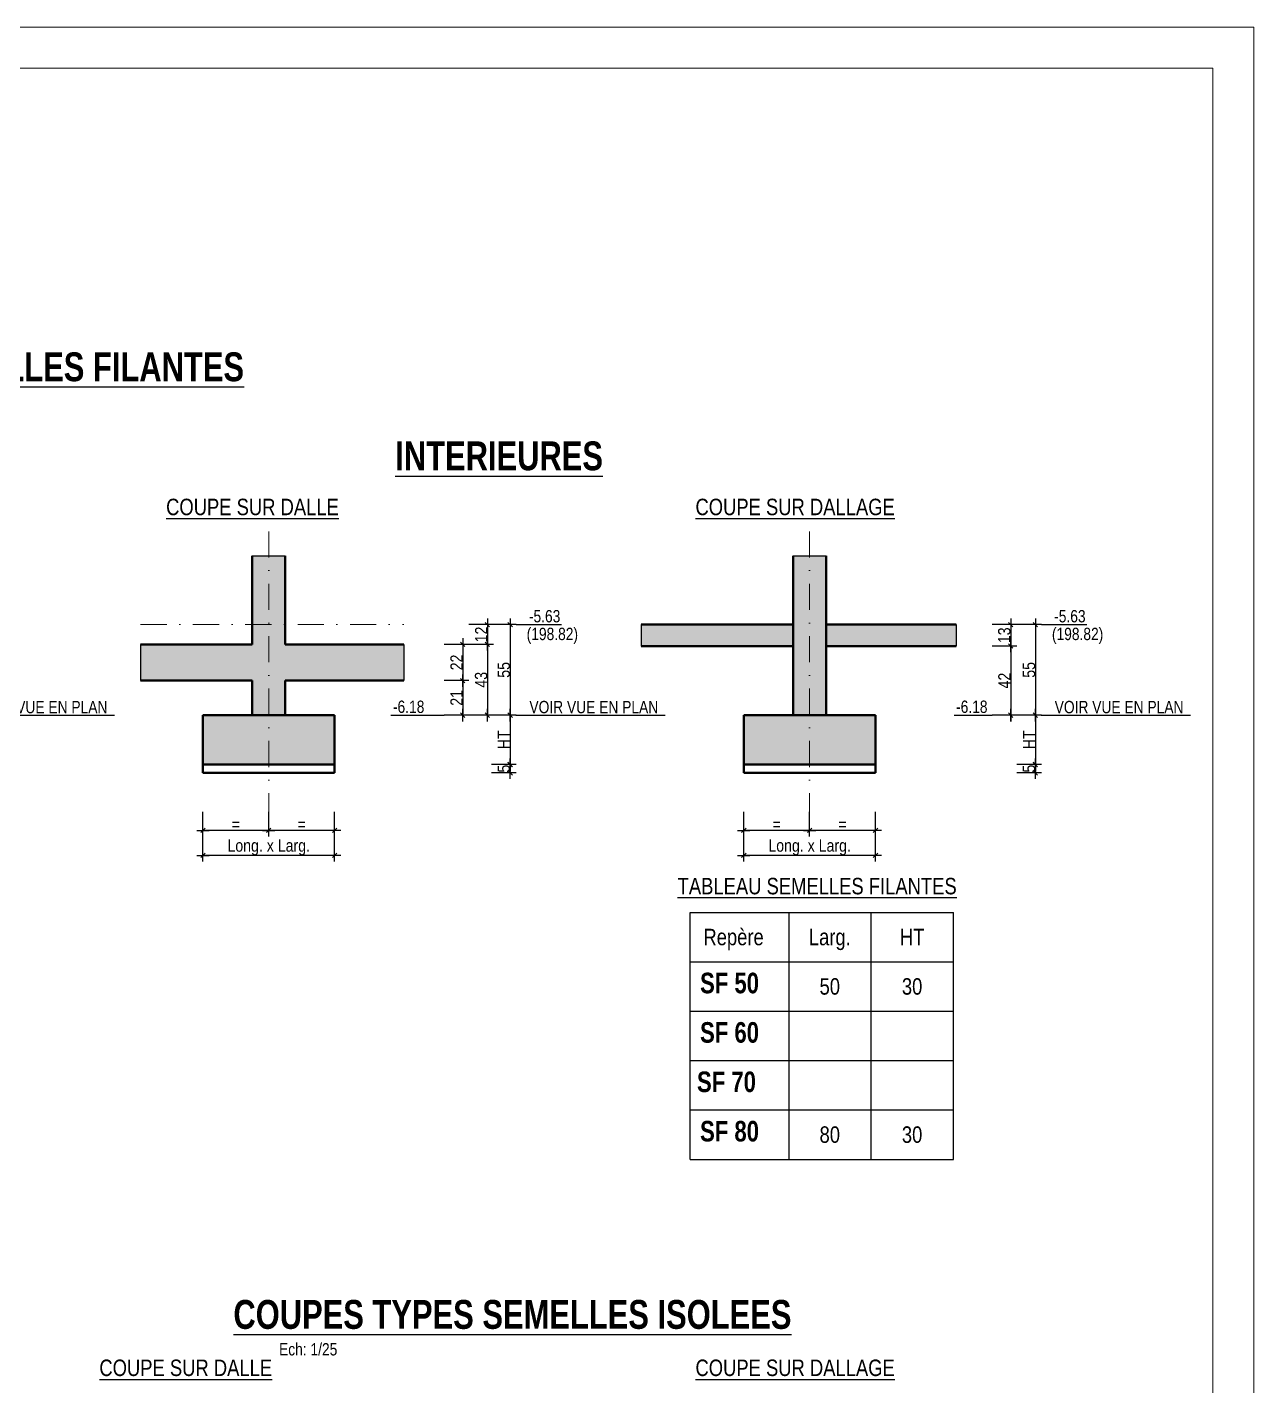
# Model space of a CAD drawing. Header units: centimetres. Extents: x -4990 to 114398, y -61489 to -12305.
# Drawn here: x 33582 to 35073, y -36699 to -35048 of the extents above; entities that cross this region are included whole.
import ezdxf
from ezdxf.enums import TextEntityAlignment as Align

# ---------------------------------------------------------------- set-up
doc = ezdxf.new("R2010")
doc.units = ezdxf.units.CM
doc.header["$LTSCALE"] = 0.5
doc.linetypes.add('TIRETPT2', pattern=[12.7, 6.35, -3.175, 0, -3.175])
doc.linetypes.add('TIRETPTX2', pattern=[50.8, 25.4, -12.7, 0, -12.7])
doc.layers.get('DEFPOINTS').update_dxf_attribs({"linetype": 'CONTINUOUS'})
for name, color, linetype, lineweight in [('01_Cad_1_', 5, 'CONTINUOUS', 9), ('01_murs_coup', 5, 'CONTINUOUS', 60), ('01_tram_axes', 2, 'TIRETPTX2', 9)]:
    doc.layers.add(name, color=color, linetype=linetype, lineweight=lineweight)
for name, color, linetype in [('01_cote_gen', 4, 'CONTINUOUS'), ('01_poch_murs', 253, 'CONTINUOUS'), ('01_poch_poteaux', 250, 'CONTINUOUS'), ('01_texte', 230, 'CONTINUOUS'), ('AA_COTES', 2, 'CONTINUOUS')]:
    doc.layers.add(name, color=color, linetype=linetype)
doc.styles.add('impact', font='impact.ttf')
doc.styles.add('MATTE_TXT', font='arial.ttf')
doc.styles.add('STYLE2', font='ARIALN.TTF')
doc.dimstyles.new('JB25', dxfattribs={"dimscale": 0.1, "dimtxt": 150, "dimasz": 15, "dimexe": 0.1, "dimexo": 0.1, "dimgap": 0.09, "dimtad": 1, "dimdec": 1, "dimlfac": 0.5, "dimdsep": 46, "dimtxsty": 'STYLE2', "dimblk1": 'BOND_G', "dimblk2": 'BOND_D', "dimsah": 1, "dimcen": 1.5, "dimdle": 0.01, "dimse1": 1, "dimse2": 1, "dimclrd": 4, "dimclre": 2, "dimclrt": 6, "dimazin": 2, "dimtfac": 2.333333, "dimtdec": 1, "dimtix": 1, "dimtmove": 2, "dimatfit": 3, "dimldrblk": 'BOND_G', "dimfxl": 1, "dimtolj": 1, "dimtzin": 0, "dimarcsym": 0})

# ---------------------------------------------------------------- blocks, each defined once
blk = doc.blocks.new('BOND_G')
at = {"layer": 'AA_COTES', "color": 0}
for p, q in [((0, -5), (0, 15)), ((5, 0), (-5, 0)), ((1.8, 1.8), (-1.8, -1.8))]:
    blk.add_line(p, q, dxfattribs=at)
blk = doc.blocks.new('BOND_D')
at = {"layer": 'AA_COTES', "color": 0}
for p, q in [((5, 0), (-5, 0)), ((-1.8, -1.8), (1.8, 1.8)), ((0, 5), (0, -15))]:
    blk.add_line(p, q, dxfattribs=at)
blk = doc.blocks.new('*D3969')
at = {"layer": '01_poch_poteaux', "color": 4, "lineweight": -2, "transparency": 16777216}
blk.add_line((34611.4, -36023.9), (34534.4, -36023.9), dxfattribs=at)
at = {"layer": 'DEFPOINTS', "color": 0}
for p in [(34612.9, -35953.9), (34532.9, -35965.8), (34532.9, -36023.9)]:
    blk.add_point(p, dxfattribs=at)
at = {"layer": '01_poch_poteaux', "color": 4, "lineweight": -2, "transparency": 16777216, "xscale": 1.5, "yscale": 1.5, "zscale": 1.5, "rotation": 180}
blk.add_blockref('BOND_D', (34532.9, -36023.9), dxfattribs=at)
at = {"layer": '01_poch_poteaux', "color": 4, "lineweight": -2, "transparency": 16777216, "xscale": 1.5, "yscale": 1.5, "zscale": 1.5}
blk.add_blockref('BOND_G', (34612.9, -36023.9), dxfattribs=at)
at = {"layer": '01_poch_poteaux', "color": 6, "transparency": 16777216, "insert": (34572.9, -36016.4), "char_height": 15, "attachment_point": 5, "style": 'STYLE2'}
blk.add_mtext('\\A1;=', dxfattribs=at)
blk = doc.blocks.new('*D3970')
at = {"layer": '01_poch_poteaux', "color": 4, "lineweight": -2, "transparency": 16777216}
blk.add_line((34531.4, -36023.9), (34454.4, -36023.9), dxfattribs=at)
at = {"layer": 'DEFPOINTS', "color": 0}
for p in [(34532.9, -35953.9), (34452.9, -35965.8), (34452.9, -36023.9)]:
    blk.add_point(p, dxfattribs=at)
at = {"layer": '01_poch_poteaux', "color": 4, "lineweight": -2, "transparency": 16777216, "xscale": 1.5, "yscale": 1.5, "zscale": 1.5, "rotation": 180}
blk.add_blockref('BOND_D', (34452.9, -36023.9), dxfattribs=at)
at = {"layer": '01_poch_poteaux', "color": 4, "lineweight": -2, "transparency": 16777216, "xscale": 1.5, "yscale": 1.5, "zscale": 1.5}
blk.add_blockref('BOND_G', (34532.9, -36023.9), dxfattribs=at)
at = {"layer": '01_poch_poteaux', "color": 6, "transparency": 16777216, "insert": (34492.9, -36016.4), "char_height": 15, "attachment_point": 5, "style": 'STYLE2'}
blk.add_mtext('\\A1;=', dxfattribs=at)
blk = doc.blocks.new('*D3971')
at = {"layer": '01_cote_gen', "color": 4, "lineweight": -2, "transparency": 16777216}
blk.add_line((34777.2, -35775.4), (34777.2, -35798.4), dxfattribs=at)
at = {"layer": 'DEFPOINTS', "color": 0}
for p in [(34754.7, -35773.9), (34754.7, -35799.9), (34777.2, -35799.9)]:
    blk.add_point(p, dxfattribs=at)
at = {"layer": '01_cote_gen', "color": 4, "lineweight": -2, "transparency": 16777216, "xscale": 1.5, "yscale": 1.5, "zscale": 1.5}
for name, p, rotation in [('BOND_G', (34777.2, -35773.9), 90), ('BOND_D', (34777.2, -35799.9), 270)]:
    blk.add_blockref(name, p, dxfattribs=dict(at, rotation=rotation))
at = {"layer": '01_cote_gen', "color": 6, "transparency": 16777216, "insert": (34769.5, -35786.9), "char_height": 15, "attachment_point": 5, "rotation": 90, "style": 'STYLE2'}
blk.add_mtext('\\A1;13', dxfattribs=at)
blk = doc.blocks.new('*D3972')
at = {"layer": '01_cote_gen', "color": 4, "lineweight": -2, "transparency": 16777216}
blk.add_line((34777.2, -35801.4), (34777.2, -35882.4), dxfattribs=at)
at = {"layer": 'DEFPOINTS', "color": 0}
for p in [(34754.7, -35799.9), (34736.8, -35883.9), (34777.2, -35883.9)]:
    blk.add_point(p, dxfattribs=at)
at = {"layer": '01_cote_gen', "color": 4, "lineweight": -2, "transparency": 16777216, "xscale": 1.5, "yscale": 1.5, "zscale": 1.5}
for name, p, rotation in [('BOND_G', (34777.2, -35799.9), 90), ('BOND_D', (34777.2, -35883.9), 270)]:
    blk.add_blockref(name, p, dxfattribs=dict(at, rotation=rotation))
at = {"layer": '01_cote_gen', "color": 6, "transparency": 16777216, "insert": (34769.6, -35841.9), "char_height": 15, "attachment_point": 5, "rotation": 90, "style": 'STYLE2'}
blk.add_mtext('\\A1;42', dxfattribs=at)
blk = doc.blocks.new('*D3973')
at = {"layer": '01_cote_gen', "color": 4, "lineweight": -2, "transparency": 16777216}
blk.add_line((34611.4, -36054.2), (34454.4, -36054.2), dxfattribs=at)
at = {"layer": 'DEFPOINTS', "color": 0}
for p in [(34452.9, -36031.4), (34612.9, -36031.4), (34452.9, -36054.2)]:
    blk.add_point(p, dxfattribs=at)
at = {"layer": '01_cote_gen', "color": 4, "lineweight": -2, "transparency": 16777216, "xscale": 1.5, "yscale": 1.5, "zscale": 1.5, "rotation": 180}
blk.add_blockref('BOND_D', (34452.9, -36054.2), dxfattribs=at)
at = {"layer": '01_cote_gen', "color": 4, "lineweight": -2, "transparency": 16777216, "xscale": 1.5, "yscale": 1.5, "zscale": 1.5}
blk.add_blockref('BOND_G', (34612.9, -36054.2), dxfattribs=at)
at = {"layer": '01_cote_gen', "color": 6, "transparency": 16777216, "insert": (34532.9, -36044.5), "char_height": 15, "attachment_point": 5, "style": 'STYLE2'}
blk.add_mtext('\\A1;Long. x Larg.', dxfattribs=at)
blk = doc.blocks.new('*D3974')
at = {"layer": '01_cote_gen', "color": 4, "lineweight": -2, "transparency": 16777216}
blk.add_line((34807.2, -35945.4), (34807.2, -35952.4), dxfattribs=at)
at = {"layer": 'DEFPOINTS', "color": 0}
for p in [(34766.8, -35943.9), (34766.8, -35953.9), (34807.2, -35953.9)]:
    blk.add_point(p, dxfattribs=at)
at = {"layer": '01_cote_gen', "color": 4, "lineweight": -2, "transparency": 16777216, "xscale": 1.5, "yscale": 1.5, "zscale": 1.5}
for name, p, rotation in [('BOND_G', (34807.2, -35943.9), 90), ('BOND_D', (34807.2, -35953.9), 270)]:
    blk.add_blockref(name, p, dxfattribs=dict(at, rotation=rotation))
at = {"layer": '01_cote_gen', "color": 6, "transparency": 16777216, "insert": (34799.5, -35948.9), "char_height": 15, "attachment_point": 5, "rotation": 90, "style": 'STYLE2'}
blk.add_mtext('\\A1;5', dxfattribs=at)
blk = doc.blocks.new('*D3975')
at = {"layer": '01_cote_gen', "color": 4, "lineweight": -2, "transparency": 16777216}
blk.add_line((34807.2, -35885.4), (34807.2, -35942.4), dxfattribs=at)
at = {"layer": 'DEFPOINTS', "color": 0}
for p in [(34784.7, -35883.9), (34784.7, -35943.9), (34807.2, -35943.9)]:
    blk.add_point(p, dxfattribs=at)
at = {"layer": '01_cote_gen', "color": 4, "lineweight": -2, "transparency": 16777216, "xscale": 1.5, "yscale": 1.5, "zscale": 1.5}
for name, p, rotation in [('BOND_G', (34807.2, -35883.9), 90), ('BOND_D', (34807.2, -35943.9), 270)]:
    blk.add_blockref(name, p, dxfattribs=dict(at, rotation=rotation))
at = {"layer": '01_cote_gen', "color": 6, "transparency": 16777216, "insert": (34799.6, -35913.9), "char_height": 15, "attachment_point": 5, "rotation": 90, "style": 'STYLE2'}
blk.add_mtext('\\A1;HT', dxfattribs=at)
blk = doc.blocks.new('*D3959')
at = {"layer": '01_cote_gen', "color": 4, "lineweight": -2, "transparency": 16777216}
blk.add_line((34807.2, -35775.4), (34807.2, -35882.4), dxfattribs=at)
at = {"layer": 'DEFPOINTS', "color": 0}
for p in [(34784.7, -35773.9), (34793.7, -35883.9), (34807.2, -35883.9)]:
    blk.add_point(p, dxfattribs=at)
at = {"layer": '01_cote_gen', "color": 4, "lineweight": -2, "transparency": 16777216, "xscale": 1.5, "yscale": 1.5, "zscale": 1.5}
for name, p, rotation in [('BOND_G', (34807.2, -35773.9), 90), ('BOND_D', (34807.2, -35883.9), 270)]:
    blk.add_blockref(name, p, dxfattribs=dict(at, rotation=rotation))
at = {"layer": '01_cote_gen', "color": 6, "transparency": 16777216, "insert": (34799.5, -35828.9), "char_height": 15, "attachment_point": 5, "rotation": 90, "style": 'STYLE2'}
blk.add_mtext('\\A1;55', dxfattribs=at)
blk = doc.blocks.new('*D3960')
at = {"layer": '01_poch_poteaux', "color": 4, "lineweight": -2, "transparency": 16777216}
blk.add_line((33954.2, -36023.9), (33877.2, -36023.9), dxfattribs=at)
at = {"layer": 'DEFPOINTS', "color": 0}
for p in [(33955.7, -35953.9), (33875.7, -35965.8), (33875.7, -36023.9)]:
    blk.add_point(p, dxfattribs=at)
at = {"layer": '01_poch_poteaux', "color": 4, "lineweight": -2, "transparency": 16777216, "xscale": 1.5, "yscale": 1.5, "zscale": 1.5, "rotation": 180}
blk.add_blockref('BOND_D', (33875.7, -36023.9), dxfattribs=at)
at = {"layer": '01_poch_poteaux', "color": 4, "lineweight": -2, "transparency": 16777216, "xscale": 1.5, "yscale": 1.5, "zscale": 1.5}
blk.add_blockref('BOND_G', (33955.7, -36023.9), dxfattribs=at)
at = {"layer": '01_poch_poteaux', "color": 6, "transparency": 16777216, "insert": (33915.7, -36016.4), "char_height": 15, "attachment_point": 5, "style": 'STYLE2'}
blk.add_mtext('\\A1;=', dxfattribs=at)
blk = doc.blocks.new('*D3961')
at = {"layer": '01_poch_poteaux', "color": 4, "lineweight": -2, "transparency": 16777216}
blk.add_line((33874.2, -36023.9), (33797.2, -36023.9), dxfattribs=at)
at = {"layer": 'DEFPOINTS', "color": 0}
for p in [(33875.7, -35953.9), (33795.7, -35965.8), (33795.7, -36023.9)]:
    blk.add_point(p, dxfattribs=at)
at = {"layer": '01_poch_poteaux', "color": 4, "lineweight": -2, "transparency": 16777216, "xscale": 1.5, "yscale": 1.5, "zscale": 1.5, "rotation": 180}
blk.add_blockref('BOND_D', (33795.7, -36023.9), dxfattribs=at)
at = {"layer": '01_poch_poteaux', "color": 4, "lineweight": -2, "transparency": 16777216, "xscale": 1.5, "yscale": 1.5, "zscale": 1.5}
blk.add_blockref('BOND_G', (33875.7, -36023.9), dxfattribs=at)
at = {"layer": '01_poch_poteaux', "color": 6, "transparency": 16777216, "insert": (33835.7, -36016.4), "char_height": 15, "attachment_point": 5, "style": 'STYLE2'}
blk.add_mtext('\\A1;=', dxfattribs=at)
blk = doc.blocks.new('*D3962')
at = {"layer": '01_cote_gen', "color": 4, "lineweight": -2, "transparency": 16777216}
blk.add_line((34111.4, -35799.4), (34111.4, -35840.4), dxfattribs=at)
at = {"layer": 'DEFPOINTS', "color": 0}
for p in [(34088.9, -35797.9), (34088.9, -35841.9), (34111.4, -35841.9)]:
    blk.add_point(p, dxfattribs=at)
at = {"layer": '01_cote_gen', "color": 4, "lineweight": -2, "transparency": 16777216, "xscale": 1.5, "yscale": 1.5, "zscale": 1.5}
for name, p, rotation in [('BOND_G', (34111.4, -35797.9), 90), ('BOND_D', (34111.4, -35841.9), 270)]:
    blk.add_blockref(name, p, dxfattribs=dict(at, rotation=rotation))
at = {"layer": '01_cote_gen', "color": 6, "transparency": 16777216, "insert": (34103.9, -35819.9), "char_height": 15, "attachment_point": 5, "rotation": 90, "style": 'STYLE2'}
blk.add_mtext('\\A1;22', dxfattribs=at)
blk = doc.blocks.new('*D3963')
at = {"layer": '01_cote_gen', "color": 4, "lineweight": -2, "transparency": 16777216}
blk.add_line((34111.4, -35843.4), (34111.4, -35882.4), dxfattribs=at)
at = {"layer": 'DEFPOINTS', "color": 0}
for p in [(34088.9, -35841.9), (34052.6, -35883.9), (34111.4, -35883.9)]:
    blk.add_point(p, dxfattribs=at)
at = {"layer": '01_cote_gen', "color": 4, "lineweight": -2, "transparency": 16777216, "xscale": 1.5, "yscale": 1.5, "zscale": 1.5}
for name, p, rotation in [('BOND_G', (34111.4, -35841.9), 90), ('BOND_D', (34111.4, -35883.9), 270)]:
    blk.add_blockref(name, p, dxfattribs=dict(at, rotation=rotation))
at = {"layer": '01_cote_gen', "color": 6, "transparency": 16777216, "insert": (34103.9, -35862.9), "char_height": 15, "attachment_point": 5, "rotation": 90, "style": 'STYLE2'}
blk.add_mtext('\\A1;21', dxfattribs=at)
blk = doc.blocks.new('*D3964')
at = {"layer": '01_cote_gen', "color": 4, "lineweight": -2, "transparency": 16777216}
blk.add_line((33954.2, -36054.2), (33797.2, -36054.2), dxfattribs=at)
at = {"layer": 'DEFPOINTS', "color": 0}
for p in [(33795.7, -36031.4), (33955.7, -36031.4), (33795.7, -36054.2)]:
    blk.add_point(p, dxfattribs=at)
at = {"layer": '01_cote_gen', "color": 4, "lineweight": -2, "transparency": 16777216, "xscale": 1.5, "yscale": 1.5, "zscale": 1.5, "rotation": 180}
blk.add_blockref('BOND_D', (33795.7, -36054.2), dxfattribs=at)
at = {"layer": '01_cote_gen', "color": 4, "lineweight": -2, "transparency": 16777216, "xscale": 1.5, "yscale": 1.5, "zscale": 1.5}
blk.add_blockref('BOND_G', (33955.7, -36054.2), dxfattribs=at)
at = {"layer": '01_cote_gen', "color": 6, "transparency": 16777216, "insert": (33875.7, -36044.5), "char_height": 15, "attachment_point": 5, "style": 'STYLE2'}
blk.add_mtext('\\A1;Long. x Larg.', dxfattribs=at)
blk = doc.blocks.new('*D3965')
at = {"layer": '01_cote_gen', "color": 4, "lineweight": -2, "transparency": 16777216}
blk.add_line((34169, -35945.4), (34169, -35952.4), dxfattribs=at)
at = {"layer": 'DEFPOINTS', "color": 0}
for p in [(34128.6, -35943.9), (34128.6, -35953.9), (34169, -35953.9)]:
    blk.add_point(p, dxfattribs=at)
at = {"layer": '01_cote_gen', "color": 4, "lineweight": -2, "transparency": 16777216, "xscale": 1.5, "yscale": 1.5, "zscale": 1.5}
for name, p, rotation in [('BOND_G', (34169, -35943.9), 90), ('BOND_D', (34169, -35953.9), 270)]:
    blk.add_blockref(name, p, dxfattribs=dict(at, rotation=rotation))
at = {"layer": '01_cote_gen', "color": 6, "transparency": 16777216, "insert": (34161.3, -35948.9), "char_height": 15, "attachment_point": 5, "rotation": 90, "style": 'STYLE2'}
blk.add_mtext('\\A1;5', dxfattribs=at)
blk = doc.blocks.new('*D3966')
at = {"layer": '01_cote_gen', "color": 4, "lineweight": -2, "transparency": 16777216}
blk.add_line((34169, -35885.4), (34169, -35942.4), dxfattribs=at)
at = {"layer": 'DEFPOINTS', "color": 0}
for p in [(34146.5, -35883.9), (34146.5, -35943.9), (34169, -35943.9)]:
    blk.add_point(p, dxfattribs=at)
at = {"layer": '01_cote_gen', "color": 4, "lineweight": -2, "transparency": 16777216, "xscale": 1.5, "yscale": 1.5, "zscale": 1.5}
for name, p, rotation in [('BOND_G', (34169, -35883.9), 90), ('BOND_D', (34169, -35943.9), 270)]:
    blk.add_blockref(name, p, dxfattribs=dict(at, rotation=rotation))
at = {"layer": '01_cote_gen', "color": 6, "transparency": 16777216, "insert": (34161.5, -35913.9), "char_height": 15, "attachment_point": 5, "rotation": 90, "style": 'STYLE2'}
blk.add_mtext('\\A1;HT', dxfattribs=at)
blk = doc.blocks.new('*D3967')
at = {"layer": '01_cote_gen', "color": 4, "lineweight": -2, "transparency": 16777216}
blk.add_line((34141.4, -35799.4), (34141.4, -35882.4), dxfattribs=at)
at = {"layer": 'DEFPOINTS', "color": 0}
for p in [(34118.9, -35797.9), (34127.9, -35883.9), (34141.4, -35883.9)]:
    blk.add_point(p, dxfattribs=at)
at = {"layer": '01_cote_gen', "color": 4, "lineweight": -2, "transparency": 16777216, "xscale": 1.5, "yscale": 1.5, "zscale": 1.5}
for name, p, rotation in [('BOND_G', (34141.4, -35797.9), 90), ('BOND_D', (34141.4, -35883.9), 270)]:
    blk.add_blockref(name, p, dxfattribs=dict(at, rotation=rotation))
at = {"layer": '01_cote_gen', "color": 6, "transparency": 16777216, "insert": (34133.8, -35840.9), "char_height": 15, "attachment_point": 5, "rotation": 90, "style": 'STYLE2'}
blk.add_mtext('\\A1;43', dxfattribs=at)
blk = doc.blocks.new('*D3958')
at = {"layer": '01_cote_gen', "color": 4, "lineweight": -2, "transparency": 16777216}
blk.add_line((34141.4, -35775.4), (34141.4, -35796.4), dxfattribs=at)
at = {"layer": 'DEFPOINTS', "color": 0}
for p in [(34088.9, -35773.9), (34073.5, -35797.9), (34141.4, -35797.9)]:
    blk.add_point(p, dxfattribs=at)
at = {"layer": '01_cote_gen', "color": 4, "lineweight": -2, "transparency": 16777216, "xscale": 1.5, "yscale": 1.5, "zscale": 1.5}
for name, p, rotation in [('BOND_G', (34141.4, -35773.9), 90), ('BOND_D', (34141.4, -35797.9), 270)]:
    blk.add_blockref(name, p, dxfattribs=dict(at, rotation=rotation))
at = {"layer": '01_cote_gen', "color": 6, "transparency": 16777216, "insert": (34133.9, -35785.9), "char_height": 15, "attachment_point": 5, "rotation": 90, "style": 'STYLE2'}
blk.add_mtext('\\A1;12', dxfattribs=at)
blk = doc.blocks.new('*D3968')
at = {"layer": '01_cote_gen', "color": 4, "lineweight": -2, "transparency": 16777216}
blk.add_line((34169, -35775.4), (34169, -35882.4), dxfattribs=at)
at = {"layer": 'DEFPOINTS', "color": 0}
for p in [(34148.9, -35773.9), (34148.9, -35883.9), (34169, -35883.9)]:
    blk.add_point(p, dxfattribs=at)
at = {"layer": '01_cote_gen', "color": 4, "lineweight": -2, "transparency": 16777216, "xscale": 1.5, "yscale": 1.5, "zscale": 1.5}
for name, p, rotation in [('BOND_G', (34169, -35773.9), 90), ('BOND_D', (34169, -35883.9), 270)]:
    blk.add_blockref(name, p, dxfattribs=dict(at, rotation=rotation))
at = {"layer": '01_cote_gen', "color": 6, "transparency": 16777216, "insert": (34161.3, -35828.9), "char_height": 15, "attachment_point": 5, "rotation": 90, "style": 'STYLE2'}
blk.add_mtext('\\A1;55', dxfattribs=at)

msp = doc.modelspace()

# ---------------------------------------------------------------- hatches: boundary and pattern name
at = {"layer": '01_poch_murs', "ltscale": 2}
h = msp.add_hatch(color=256, dxfattribs=at)
h.dxf.hatch_style = 1
h.paths.add_polyline_path([(34039.922, -35797.909), (33895.69, -35797.909), (33895.69, -35690.318), (33855.69, -35690.318), (33855.69, -35797.908), (33720.059, -35797.908), (33720.059, -35841.908), (33855.69, -35841.908), (33855.69, -35883.906), (33895.69, -35883.906), (33895.69, -35841.909), (34039.922, -35841.909)])
h.paths.add_polyline_path([(33955.69, -35883.906), (33795.69, -35883.906), (33795.69, -35943.906), (33955.69, -35943.906)])
h = msp.add_hatch(color=256, dxfattribs=at)
h.dxf.hatch_style = 1
h.paths.add_polyline_path([(34552.928, -35690.318), (34512.928, -35690.318), (34512.928, -35883.906), (34552.928, -35883.906)])
h.paths.add_polyline_path([(34612.928, -35883.906), (34452.928, -35883.906), (34452.928, -35943.906), (34612.928, -35943.906)])
h.paths.add_polyline_path([(34710.836, -35773.909), (34552.928, -35773.909), (34552.928, -35799.909), (34710.836, -35799.909)])
h.paths.add_polyline_path([(34512.928, -35773.909), (34328.065, -35773.908), (34328.065, -35799.908), (34512.928, -35799.909)])

# ---------------------------------------------------------------- linework, layer by layer
at = {"layer": '01_Cad_1_'}
for q in [(29132.592, -35048.151), (35072.592, -37763.151)]:
    msp.add_line((35072.592, -35048.151), q, dxfattribs=at)
at = {"layer": '01_Cad_1_', "color": 2}
for q in [(29182.592, -35098.151), (35022.592, -37763.151)]:
    msp.add_line((35022.592, -35098.151), q, dxfattribs=at)
at = {"layer": '01_murs_coup', "linetype": 'Continuous', "lineweight": 50}
for p, q in [((33855.69, -35797.908), (33855.69, -35690.318)), ((33895.69, -35797.909), (33895.69, -35690.318)), ((34512.928, -35883.906), (34512.928, -35690.318)), ((34552.928, -35883.906), (34552.928, -35690.318)), ((34328.065, -35773.908), (34512.928, -35773.909)), ((34552.928, -35773.909), (34710.836, -35773.909)), ((33720.059, -35797.908), (33855.69, -35797.908)), ((33895.69, -35797.909), (34039.922, -35797.909)), ((34328.065, -35799.908), (34512.928, -35799.909)), ((34552.928, -35799.909), (34710.836, -35799.909)), ((33720.059, -35841.908), (33855.69, -35841.908)), ((33855.69, -35883.906), (33855.69, -35841.908)), ((33895.69, -35883.906), (33895.69, -35841.909)), ((33895.69, -35841.909), (34039.922, -35841.909)), ((33955.69, -35883.906), (33795.69, -35883.906)), ((33795.69, -35883.906), (33795.69, -35953.906)), ((33955.69, -35953.906), (33955.69, -35883.906)), ((34612.928, -35883.906), (34452.928, -35883.906)), ((34452.928, -35883.906), (34452.928, -35953.906)), ((34612.928, -35953.906), (34612.928, -35883.906)), ((33955.69, -35943.906), (33795.69, -35943.906)), ((34612.928, -35943.906), (34452.928, -35943.906)), ((33955.69, -35953.906), (33795.69, -35953.906)), ((34612.928, -35953.906), (34452.928, -35953.906))]:
    msp.add_line(p, q, dxfattribs=at)
at = {"layer": '01_poch_murs', "ltscale": 2}
for p, q in [((33855.69, -35690.318), (33895.69, -35690.318)), ((34512.928, -35690.318), (34552.928, -35690.318))]:
    msp.add_line(p, q, dxfattribs=at)
at = {"layer": '01_poch_murs'}
for p, q in [((34328.065, -35773.908), (34328.065, -35799.908)), ((34710.836, -35773.909), (34710.836, -35799.909)), ((33720.059, -35797.908), (33720.059, -35841.908)), ((34039.922, -35797.909), (34039.922, -35841.909))]:
    msp.add_line(p, q, dxfattribs=at)
at = {"layer": '01_texte'}
for p, q in [((34176.47, -35773.909), (34231.514, -35773.909)), ((34814.659, -35773.909), (34869.703, -35773.909)), ((33506.662, -35883.906), (33688.292, -35883.906)), ((34024.131, -35883.906), (34088.943, -35883.906)), ((34175.866, -35883.906), (34357.495, -35883.906)), ((34708.321, -35883.906), (34754.673, -35883.906)), ((34814.054, -35883.906), (34995.684, -35883.906)), ((34387.839, -36123.476), (34507.839, -36123.476)), ((34387.839, -36183.476), (34387.839, -36123.476)), ((34507.839, -36123.476), (34607.839, -36123.476)), ((34507.839, -36183.476), (34507.839, -36123.476)), ((34607.839, -36123.476), (34707.839, -36123.476)), ((34607.839, -36183.476), (34607.839, -36123.476)), ((34607.839, -36183.476), (34607.839, -36123.476)), ((34707.839, -36183.476), (34707.839, -36123.476)), ((34387.839, -36183.476), (34507.839, -36183.476)), ((34387.839, -36243.476), (34387.839, -36183.476)), ((34507.839, -36183.476), (34607.839, -36183.476)), ((34507.839, -36243.476), (34507.839, -36183.476)), ((34607.839, -36183.476), (34707.839, -36183.476)), ((34607.839, -36243.476), (34607.839, -36183.476)), ((34607.839, -36243.476), (34607.839, -36183.476)), ((34707.839, -36243.476), (34707.839, -36183.476)), ((34387.839, -36243.476), (34507.839, -36243.476)), ((34387.839, -36303.476), (34387.839, -36243.476)), ((34507.839, -36243.476), (34607.839, -36243.476)), ((34507.839, -36303.476), (34507.839, -36243.476)), ((34607.839, -36243.476), (34707.839, -36243.476)), ((34607.839, -36303.476), (34607.839, -36243.476)), ((34607.839, -36303.476), (34607.839, -36243.476)), ((34707.839, -36303.476), (34707.839, -36243.476)), ((34387.839, -36303.476), (34507.839, -36303.476)), ((34387.839, -36363.476), (34387.839, -36303.476)), ((34507.839, -36303.476), (34607.839, -36303.476)), ((34507.839, -36363.476), (34507.839, -36303.476)), ((34607.839, -36303.476), (34707.839, -36303.476)), ((34607.839, -36363.476), (34607.839, -36303.476)), ((34607.839, -36363.476), (34607.839, -36303.476)), ((34707.839, -36363.476), (34707.839, -36303.476)), ((34387.839, -36363.476), (34507.839, -36363.476)), ((34387.839, -36423.476), (34387.839, -36363.476)), ((34507.839, -36363.476), (34607.839, -36363.476)), ((34507.839, -36423.476), (34507.839, -36363.476)), ((34607.839, -36363.476), (34707.839, -36363.476)), ((34607.839, -36423.476), (34607.839, -36363.476)), ((34607.839, -36423.476), (34607.839, -36363.476)), ((34707.839, -36423.476), (34707.839, -36363.476)), ((34387.839, -36423.476), (34507.839, -36423.476)), ((34507.839, -36423.476), (34607.839, -36423.476)), ((34607.839, -36423.476), (34707.839, -36423.476))]:
    msp.add_line(p, q, dxfattribs=at)
at = {"layer": '01_tram_axes', "linetype": 'TIRETPT2', "ltscale": 10}
for p, q in [((33875.69, -35660.732), (33875.69, -36031.369)), ((34532.928, -35660.732), (34532.928, -36031.369)), ((33720.059, -35773.908), (34039.922, -35773.909))]:
    msp.add_line(p, q, dxfattribs=at)

# ---------------------------------------------------------------- block references
at = {"layer": '01_cote_gen', "color": 4, "xscale": 1.5, "yscale": 1.5, "zscale": 1.5}
for name, p, rotation in [('BOND_G', (34777.173, -35883.906), 90), ('BOND_D', (34168.97, -35943.906), 270), ('BOND_D', (34807.159, -35943.906), 270)]:
    msp.add_blockref(name, p, dxfattribs=dict(at, rotation=rotation))

# ---------------------------------------------------------------- texts
at = {"layer": '01_texte', "style": 'impact'}
for s, height, p in [('%%UCOUPES TYPES SEMELLES FILANTES', 35, (33496.278, -35488.722)), ('%%UINTERIEURES', 35, (34155.635, -35596.905)), ('SF 50', 25, (34435.567, -36229.276)), ('SF 60', 25, (34435.567, -36289.276)), ('SF 70 ', 25, (34435.567, -36349.276)), ('SF 80', 25, (34435.567, -36409.276)), ('%%UCOUPES TYPES SEMELLES ISOLEES', 35, (34171.783, -36639.863))]:
    msp.add_text(s, height=height, dxfattribs=at).set_placement(p, align=Align.BOTTOM_CENTER)
at = {"layer": '01_texte', "style": 'MATTE_TXT', "width": 0.8}
for s, height, p in [('%%UCOUPE SUR DALLE', 20, (33855.964, -35646.965)), ('%%UCOUPE SUR DALLAGE', 20, (34515.267, -35646.965)), ('-5.63', 15, (34210.91, -35775.685)), ('-5.63', 15, (34849.099, -35775.685)), ('(198.82)', 15, (34220.284, -35797.241)), ('(198.82)', 15, (34858.473, -35797.241)), ('VOIR VUE EN PLAN', 15, (33601.482, -35886.06)), ('-6.18', 15, (34045.721, -35885.682)), ('VOIR VUE EN PLAN', 15, (34270.685, -35886.06)), ('-6.18', 15, (34729.912, -35885.682)), ('VOIR VUE EN PLAN', 15, (34908.873, -35886.06)), ('%%UTABLEAU SEMELLES FILANTES', 20, (34542.045, -36107.566)), ('Repère', 20, (34440.485, -36169.418)), ('Larg.', 20, (34557.382, -36169.418)), ('HT', 20, (34657.382, -36169.418)), ('50', 20, (34557.382, -36229.418)), ('30', 20, (34657.382, -36229.418)), ('80', 20, (34557.382, -36409.418)), ('30', 20, (34657.382, -36409.418)), ('Ech: 1/25', 15, (33923.625, -36666.23)), ('%%UCOUPE SUR DALLE', 20, (33774.877, -36692.721)), ('%%UCOUPE SUR DALLAGE', 20, (34515.267, -36692.721))]:
    msp.add_text(s, height=height, dxfattribs=at).set_placement(p, align=Align.BOTTOM_CENTER)

# ---------------------------------------------------------------- dimensions: what is measured, and where the dimension line sits
at = {"layer": '01_cote_gen'}
for base, p1, p2, picture, middle in [((34141.429, -35797.909), (34088.943, -35773.909), (34073.537, -35797.909), '*D3958', (34133.889, -35785.909)), ((34168.97, -35883.906), (34148.929, -35773.909), (34148.929, -35883.906), '*D3968', (34161.333, -35828.908)), ((34777.173, -35799.909), (34754.673, -35773.909), (34754.673, -35799.909), '*D3971', (34769.505, -35786.909)), ((34807.159, -35883.906), (34784.673, -35773.909), (34793.663, -35883.906), '*D3959', (34799.522, -35828.908)), ((34111.443, -35841.909), (34088.943, -35797.909), (34088.943, -35841.909), '*D3962', (34103.903, -35819.909)), ((34141.429, -35883.906), (34118.943, -35797.909), (34127.933, -35883.906), '*D3967', (34133.761, -35840.908)), ((34777.173, -35883.906), (34754.673, -35799.909), (34736.765, -35883.906), '*D3972', (34769.633, -35841.908)), ((34111.443, -35883.906), (34088.943, -35841.909), (34052.575, -35883.906), '*D3963', (34103.903, -35862.908)), ((34168.97, -35953.906), (34128.562, -35943.906), (34128.562, -35953.906), '*D3965', (34161.333, -35948.906)), ((34807.159, -35953.906), (34766.751, -35943.906), (34766.751, -35953.906), '*D3974', (34799.522, -35948.906))]:
    dim = msp.add_linear_dim(base=base, p1=p1, p2=p2, angle=90, dimstyle='JB25', dxfattribs=at)
    dim.commit()
    dim.dimension.update_dxf_attribs({"geometry": picture, "text_midpoint": middle})
for base, p1, p2, picture, middle in [((34168.97, -35943.906), (34146.47, -35883.906), (34146.47, -35943.906), '*D3966', (34161.461, -35913.906)), ((34807.159, -35943.906), (34784.659, -35883.906), (34784.659, -35943.906), '*D3975', (34799.65, -35913.906))]:
    dim = msp.add_linear_dim(base=base, p1=p1, p2=p2, angle=90, text='HT', dimstyle='JB25', dxfattribs=at)
    dim.commit()
    dim.dimension.update_dxf_attribs({"geometry": picture, "text_midpoint": middle})
for base, p1, p2, picture, middle in [((33795.69, -36054.177), (33955.69, -36031.369), (33795.69, -36031.369), '*D3964', (33875.69, -36044.463)), ((34452.928, -36054.177), (34612.928, -36031.369), (34452.928, -36031.369), '*D3973', (34532.928, -36044.463))]:
    dim = msp.add_linear_dim(base=base, p1=p1, p2=p2, text='Long. x Larg.', dimstyle='JB25', dxfattribs=at)
    dim.commit()
    dim.dimension.update_dxf_attribs({"geometry": picture, "text_midpoint": middle})
at = {"layer": '01_poch_poteaux'}
for base, p1, p2, picture, middle in [((33795.69, -36023.869), (33875.69, -35953.906), (33795.69, -35965.814), '*D3961', (33835.69, -36016.36)), ((33875.69, -36023.869), (33955.69, -35953.906), (33875.69, -35965.814), '*D3960', (33915.69, -36016.36)), ((34452.928, -36023.869), (34532.928, -35953.906), (34452.928, -35965.814), '*D3970', (34492.928, -36016.36)), ((34532.928, -36023.869), (34612.928, -35953.906), (34532.928, -35965.814), '*D3969', (34572.928, -36016.36))]:
    dim = msp.add_linear_dim(base=base, p1=p1, p2=p2, text='=', dimstyle='JB25', dxfattribs=at)
    dim.commit()
    dim.dimension.update_dxf_attribs({"geometry": picture, "text_midpoint": middle})

doc.saveas('drawing.dxf')
